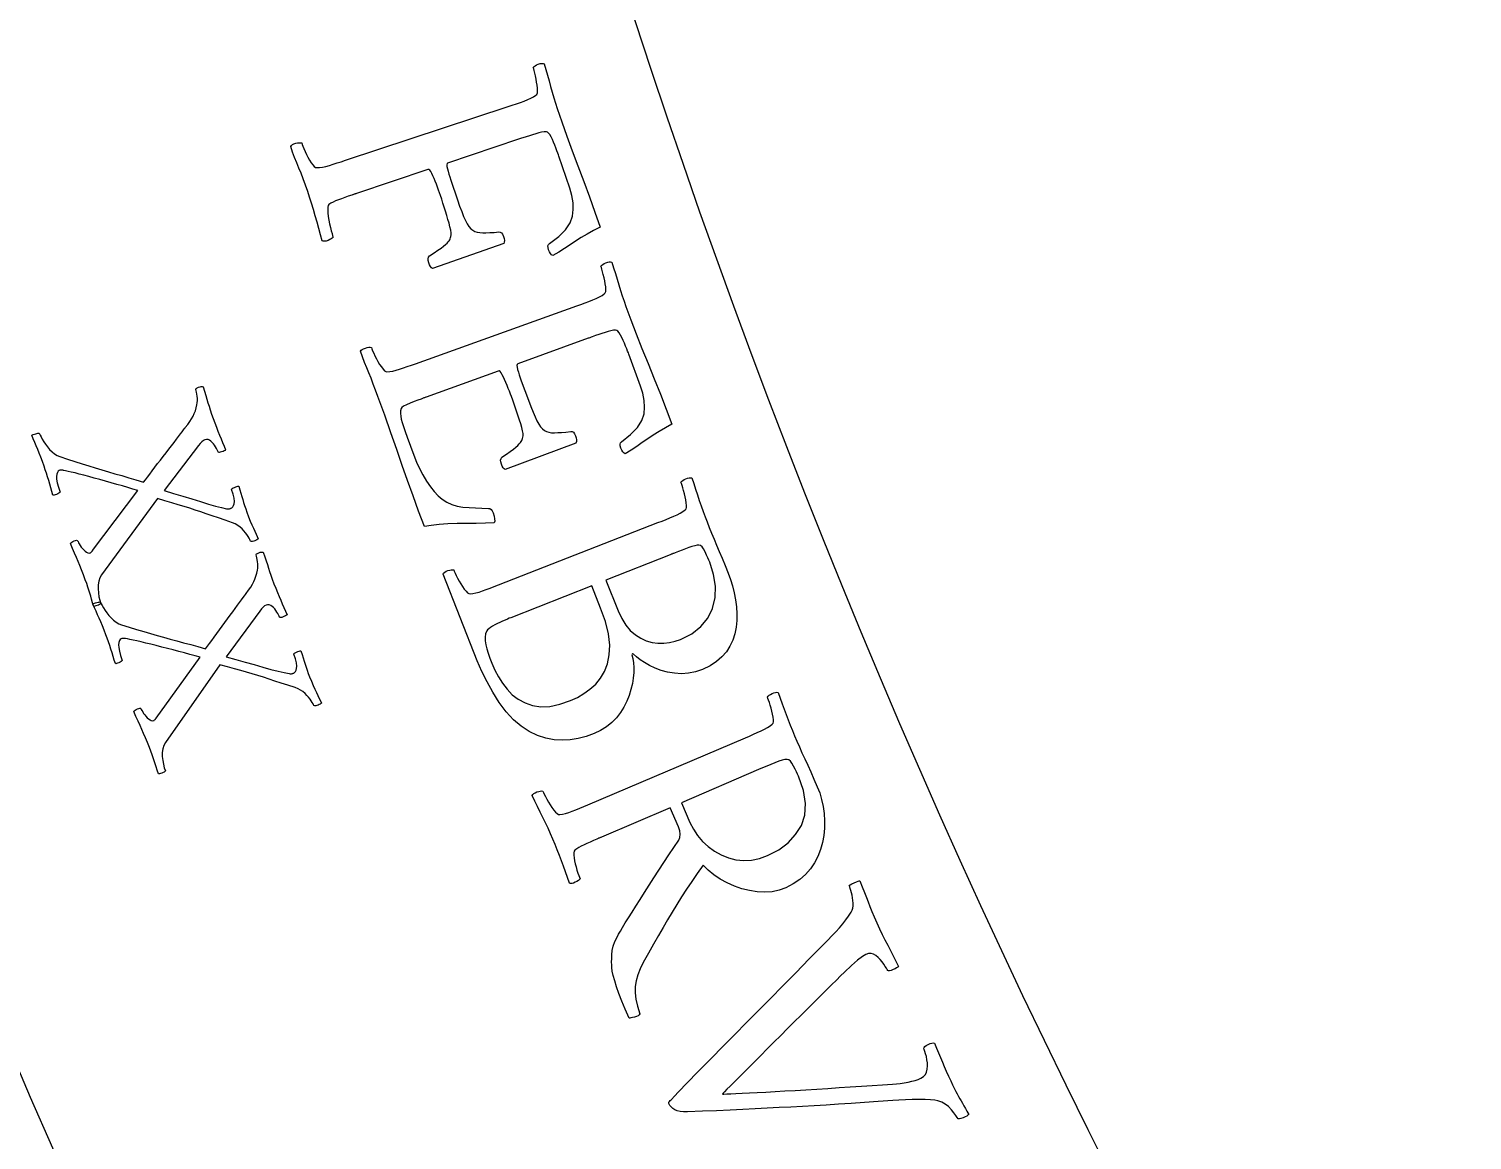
# Model space of a CAD drawing. Header units: millimetres. Extents: x -93 to 93, y -93 to 104.
# Drawn here: x -64.03 to -53.02, y -27.83 to -19.35 of the extents above; entities that cross this region are included whole.
import ezdxf

# ---------------------------------------------------------------- set-up
doc = ezdxf.new("R2010")
doc.units = ezdxf.units.MM
for name, color, linetype in [('CUT_OUTER', 1, 'Continuous'), ('ENGRAVE', 7, 'Continuous'), ('TEXT', 5, 'Continuous')]:
    doc.layers.add(name, color=color, linetype=linetype)

msp = doc.modelspace()

# ---------------------------------------------------------------- linework, layer by layer
at = {"layer": 'CUT_OUTER'}
msp.add_arc((-0.0002, -0.0002), 92.4998, 179.658282, 0.243527, dxfattribs=at)
at = {"layer": 'ENGRAVE'}
for radius in [90.65, 90.65, 88.2219, 83.7125, 83.7125, 80.1513, 73.5375, 73.5375, 69.6525, 62.4375, 62.4375]:
    msp.add_circle((0, 0), radius, dxfattribs=at)
at = {"layer": 'TEXT'}
for points in [[(-59.9958, -19.9596), (-59.961, -20.0622), (-59.9231, -20.1695), (-59.8822, -20.2814), (-59.8383, -20.3979), (-59.7935, -20.5161), (-59.7501, -20.6332), (-59.7081, -20.7491), (-59.6675, -20.8639), (-59.7183, -20.8904), (-59.7666, -20.9172), (-59.8123, -20.9444), (-59.8554, -20.9719), (-59.8976, -20.9995), (-59.9406, -21.027), (-59.9845, -21.0545), (-60.0293, -21.0818), (-60.0388, -21.0756), (-60.0473, -21.0661), (-60.0548, -21.0534), (-60.0614, -21.0376), (-60.066, -21.0204), (-60.0664, -21.0066), (-60.0628, -20.9964), (-60.055, -20.9896), (-59.9846, -20.9362), (-59.9318, -20.8838), (-59.8965, -20.8322), (-59.8786, -20.7815), (-59.8731, -20.7305), (-59.8747, -20.6778), (-59.8835, -20.6236), (-59.8994, -20.5678), (-59.9826, -20.3239), (-59.9862, -20.3133), (-59.9913, -20.2993), (-59.9978, -20.2816), (-60.0057, -20.2604), (-60.0144, -20.2378), (-60.0235, -20.2162), (-60.0329, -20.1955), (-60.0425, -20.1756), (-60.0521, -20.1586), (-60.0614, -20.1464), (-60.0704, -20.1388), (-60.0789, -20.1361), (-60.0962, -20.1375), (-60.1154, -20.1406), (-60.1365, -20.1453), (-60.1596, -20.1517), (-60.1838, -20.1591), (-60.2082, -20.1668), (-60.233, -20.1748), (-60.2581, -20.1831), (-60.268, -20.1864), (-60.2767, -20.1893), (-60.2843, -20.1919), (-60.2908, -20.1941), (-60.8315, -20.3752), (-60.8361, -20.3794), (-60.8379, -20.388), (-60.8371, -20.401), (-60.8335, -20.4185), (-60.8282, -20.4386), (-60.8221, -20.4597), (-60.8153, -20.4818), (-60.8077, -20.5049), (-60.7568, -20.6551), (-60.7399, -20.7037), (-60.7241, -20.7462), (-60.7096, -20.7828), (-60.6962, -20.8135), (-60.6831, -20.8389), (-60.6695, -20.8598), (-60.6554, -20.8762), (-60.6407, -20.8881), (-60.6247, -20.8966), (-60.6067, -20.9027), (-60.5865, -20.9064), (-60.5643, -20.9078), (-60.5391, -20.9075), (-60.5101, -20.9063), (-60.4773, -20.9042), (-60.4407, -20.9011), (-60.4303, -20.9017), (-60.4211, -20.9075), (-60.4129, -20.9186), (-60.4057, -20.935), (-60.401, -20.9516), (-60.399, -20.9662), (-60.3998, -20.979), (-60.4033, -20.9898), (-60.9478, -21.1791), (-60.9556, -21.1735), (-60.9628, -21.1644), (-60.9697, -21.1519), (-60.9761, -21.1359), (-60.9803, -21.1194), (-60.9809, -21.1053), (-60.9776, -21.0937), (-60.9707, -21.0844), (-60.9355, -21.0612), (-60.9057, -21.0409), (-60.8814, -21.0235), (-60.8625, -21.009), (-60.8477, -20.9967), (-60.8357, -20.9858), (-60.8266, -20.9762), (-60.8203, -20.9681), (-60.8157, -20.9605), (-60.812, -20.9525), (-60.8089, -20.9441), (-60.8067, -20.9354), (-60.8046, -20.9237), (-60.805, -20.9076), (-60.8081, -20.8871), (-60.8137, -20.862), (-60.8209, -20.8341), (-60.829, -20.8051), (-60.8379, -20.7749), (-60.8476, -20.7436), (-60.8575, -20.7121), (-60.8674, -20.6816), (-60.8771, -20.6521), (-60.8867, -20.6236), (-60.8935, -20.6038), (-60.9009, -20.5828), (-60.9089, -20.5605), (-60.9176, -20.537), (-60.9264, -20.5138), (-60.9351, -20.4924), (-60.9435, -20.4728), (-60.9518, -20.4549), (-60.9599, -20.4404), (-60.9678, -20.4307), (-60.9755, -20.4259), (-60.983, -20.4259), (-61.5267, -20.608), (-61.5311, -20.6095), (-61.5356, -20.611), (-61.54, -20.6125), (-61.5445, -20.614), (-61.5489, -20.6155), (-61.5534, -20.617), (-61.5579, -20.6185), (-61.5623, -20.62), (-61.5899, -20.6293), (-61.616, -20.6384), (-61.6409, -20.6472), (-61.6643, -20.6558), (-61.6859, -20.6644), (-61.7051, -20.6732), (-61.722, -20.6823), (-61.7366, -20.6916), (-61.7419, -20.6998), (-61.745, -20.7132), (-61.746, -20.7319), (-61.7447, -20.7559), (-61.7418, -20.7828), (-61.7376, -20.8102), (-61.7323, -20.8379), (-61.7257, -20.8661), (-61.7191, -20.8921), (-61.7135, -20.9133), (-61.7089, -20.9295), (-61.7054, -20.9409), (-61.7111, -20.9473), (-61.7193, -20.9536), (-61.7301, -20.9596), (-61.7434, -20.9655), (-61.7571, -20.9701), (-61.7692, -20.9722), (-61.7797, -20.9719), (-61.7885, -20.9691), (-61.801, -20.9228), (-61.8139, -20.8755), (-61.8274, -20.8274), (-61.8413, -20.7784), (-61.8555, -20.7297), (-61.8697, -20.6825), (-61.884, -20.6368), (-61.8985, -20.5925), (-61.9154, -20.5431), (-61.9323, -20.4968), (-61.9492, -20.4535), (-61.966, -20.4134), (-61.9825, -20.3742), (-61.9984, -20.3338), (-62.0136, -20.2921), (-62.0281, -20.2491), (-62.0227, -20.2417), (-62.0146, -20.2352), (-62.0036, -20.2296), (-61.9899, -20.225), (-61.9757, -20.2217), (-61.9634, -20.2201), (-61.9531, -20.2202), (-61.9447, -20.2219), (-61.9409, -20.2327), (-61.9353, -20.2471), (-61.9279, -20.265), (-61.9187, -20.2865), (-61.9082, -20.3093), (-61.897, -20.3313), (-61.885, -20.3524), (-61.8723, -20.3726), (-61.8598, -20.3898), (-61.8486, -20.4018), (-61.8387, -20.4086), (-61.8302, -20.4102), (-61.8093, -20.4092), (-61.7862, -20.4061), (-61.7609, -20.4007), (-61.7335, -20.3932), (-61.7045, -20.3844), (-61.6744, -20.3749), (-61.6432, -20.365), (-61.611, -20.3544), (-60.3705, -19.9446), (-60.3383, -19.9338), (-60.307, -19.9232), (-60.2768, -19.9127), (-60.2475, -19.9023), (-60.2203, -19.8919), (-60.1964, -19.881), (-60.1757, -19.8698), (-60.1581, -19.8583), (-60.1511, -19.8516), (-60.1467, -19.8404), (-60.1451, -19.8246), (-60.1462, -19.8043), (-60.1491, -19.7815), (-60.1527, -19.7583), (-60.157, -19.7348), (-60.162, -19.711), (-60.1671, -19.6888), (-60.1716, -19.6705), (-60.1754, -19.656), (-60.1786, -19.6454), (-60.1728, -19.6391), (-60.1644, -19.6331), (-60.1536, -19.6272), (-60.1402, -19.6215), (-60.1264, -19.6171), (-60.1143, -19.6151), (-60.1039, -19.6154), (-60.0952, -19.6181), (-60.0825, -19.6621), (-60.0702, -19.7058), (-60.0581, -19.7492), (-60.0463, -19.7923), (-60.0344, -19.835), (-60.022, -19.877), (-60.0091, -19.9186), (-59.9958, -19.9596)], [(-59.4718, -21.4706), (-59.4344, -21.5723), (-59.3938, -21.6786), (-59.3501, -21.7894), (-59.3033, -21.9047), (-59.2555, -22.0218), (-59.2092, -22.1377), (-59.1642, -22.2526), (-59.1207, -22.3663), (-59.1709, -22.3941), (-59.2185, -22.4221), (-59.2635, -22.4504), (-59.3058, -22.479), (-59.3473, -22.5077), (-59.3896, -22.5363), (-59.4328, -22.5648), (-59.4769, -22.5933), (-59.4865, -22.5873), (-59.4953, -22.578), (-59.5032, -22.5656), (-59.5101, -22.5499), (-59.5151, -22.5328), (-59.5159, -22.5191), (-59.5125, -22.5087), (-59.5049, -22.5017), (-59.4359, -22.4466), (-59.3844, -22.3929), (-59.3504, -22.3404), (-59.3339, -22.2893), (-59.3297, -22.2381), (-59.3326, -22.1855), (-59.3427, -22.1316), (-59.36, -22.0762), (-59.4494, -21.8344), (-59.4533, -21.824), (-59.4587, -21.81), (-59.4657, -21.7926), (-59.4741, -21.7716), (-59.4834, -21.7492), (-59.493, -21.7278), (-59.5029, -21.7073), (-59.513, -21.6878), (-59.5231, -21.671), (-59.5327, -21.659), (-59.5418, -21.6517), (-59.5504, -21.6491), (-59.5677, -21.651), (-59.5868, -21.6546), (-59.6078, -21.6598), (-59.6307, -21.6668), (-59.6546, -21.6748), (-59.6789, -21.6831), (-59.7035, -21.6917), (-59.7284, -21.7007), (-59.7381, -21.7042), (-59.7468, -21.7074), (-59.7543, -21.7101), (-59.7608, -21.7124), (-60.2967, -21.9072), (-60.3012, -21.9115), (-60.3028, -21.9201), (-60.3016, -21.9332), (-60.2976, -21.9505), (-60.2918, -21.9705), (-60.2852, -21.9915), (-60.2778, -22.0134), (-60.2697, -22.0363), (-60.215, -22.1852), (-60.1969, -22.2333), (-60.18, -22.2754), (-60.1645, -22.3116), (-60.1503, -22.3419), (-60.1366, -22.367), (-60.1225, -22.3876), (-60.108, -22.4036), (-60.093, -22.4151), (-60.0768, -22.4232), (-60.0586, -22.4288), (-60.0384, -22.432), (-60.0162, -22.4328), (-59.991, -22.4319), (-59.962, -22.43), (-59.9293, -22.4271), (-59.8927, -22.4231), (-59.8824, -22.4234), (-59.8729, -22.4289), (-59.8645, -22.4398), (-59.8569, -22.456), (-59.8518, -22.4725), (-59.8494, -22.4871), (-59.8499, -22.4999), (-59.8531, -22.5108), (-60.3927, -22.7138), (-60.4005, -22.7084), (-60.4081, -22.6995), (-60.4152, -22.6872), (-60.422, -22.6713), (-60.4267, -22.6549), (-60.4276, -22.6409), (-60.4246, -22.6291), (-60.4179, -22.6197), (-60.3833, -22.5956), (-60.3541, -22.5746), (-60.3302, -22.5566), (-60.3116, -22.5416), (-60.2972, -22.5289), (-60.2855, -22.5177), (-60.2766, -22.5079), (-60.2705, -22.4996), (-60.2662, -22.4919), (-60.2626, -22.4838), (-60.2598, -22.4754), (-60.2577, -22.4666), (-60.2559, -22.4549), (-60.2568, -22.4388), (-60.2604, -22.4183), (-60.2666, -22.3934), (-60.2746, -22.3657), (-60.2834, -22.3369), (-60.293, -22.307), (-60.3035, -22.2758), (-60.3142, -22.2447), (-60.3249, -22.2144), (-60.3353, -22.1852), (-60.3456, -22.1569), (-60.3529, -22.1373), (-60.3608, -22.1165), (-60.3694, -22.0944), (-60.3787, -22.0712), (-60.3881, -22.0482), (-60.3973, -22.027), (-60.4063, -22.0076), (-60.415, -21.9899), (-60.4234, -21.9756), (-60.4316, -21.9661), (-60.4394, -21.9615), (-60.4469, -21.9617), (-60.9946, -22.1607), (-60.9979, -22.1619), (-61.002, -22.1634), (-61.0068, -22.1651), (-61.0123, -22.1672), (-61.0343, -22.1753), (-61.0593, -22.1846), (-61.0871, -22.1953), (-61.1178, -22.2071), (-61.1461, -22.219), (-61.1671, -22.2297), (-61.1805, -22.2391), (-61.1865, -22.2472), (-61.1901, -22.2663), (-61.1911, -22.2863), (-61.1894, -22.3072), (-61.1851, -22.329), (-61.178, -22.3542), (-61.1682, -22.3854), (-61.1556, -22.4225), (-61.1401, -22.4655), (-61.0888, -22.6046), (-61.0684, -22.6558), (-61.0455, -22.7056), (-61.0202, -22.754), (-60.9923, -22.8011), (-60.9631, -22.8445), (-60.9336, -22.8818), (-60.9039, -22.9132), (-60.8738, -22.9385), (-60.8389, -22.962), (-60.8008, -22.98), (-60.7595, -22.9926), (-60.7151, -22.9997), (-60.6682, -23.0036), (-60.6199, -23.0065), (-60.5701, -23.0084), (-60.5188, -23.0092), (-60.5093, -23.0111), (-60.5006, -23.0174), (-60.4927, -23.0282), (-60.4856, -23.0436), (-60.4774, -23.0682), (-60.4732, -23.0892), (-60.4728, -23.1067), (-60.4763, -23.1206), (-60.5438, -23.1224), (-60.6134, -23.1238), (-60.6852, -23.125), (-60.7593, -23.1259), (-60.8312, -23.1279), (-60.8968, -23.1323), (-60.956, -23.139), (-61.0089, -23.1482), (-61.0527, -23.0314), (-61.0953, -22.9147), (-61.1369, -22.798), (-61.1774, -22.6812), (-61.2189, -22.5609), (-61.2637, -22.4334), (-61.3116, -22.2986), (-61.3627, -22.1566), (-61.3807, -22.1074), (-61.3983, -22.061), (-61.4155, -22.0175), (-61.4323, -21.9767), (-61.4488, -21.9368), (-61.4649, -21.896), (-61.4807, -21.8542), (-61.4962, -21.8115), (-61.491, -21.8038), (-61.483, -21.7971), (-61.4721, -21.7913), (-61.4585, -21.7864), (-61.4444, -21.7827), (-61.4322, -21.7808), (-61.4219, -21.7806), (-61.4135, -21.7821), (-61.4094, -21.7928), (-61.4034, -21.807), (-61.3955, -21.8248), (-61.3858, -21.846), (-61.3747, -21.8686), (-61.363, -21.8902), (-61.3505, -21.911), (-61.3372, -21.9309), (-61.3243, -21.9478), (-61.3128, -21.9595), (-61.3028, -21.966), (-61.2942, -21.9675), (-61.2733, -21.9659), (-61.2503, -21.9622), (-61.2252, -21.9562), (-61.198, -21.948), (-61.1692, -21.9384), (-61.1393, -21.9283), (-61.1084, -21.9175), (-61.0765, -21.9061), (-59.8467, -21.4651), (-59.8148, -21.4535), (-59.7838, -21.4421), (-59.7539, -21.4308), (-59.7249, -21.4197), (-59.698, -21.4085), (-59.6743, -21.3971), (-59.6539, -21.3854), (-59.6366, -21.3734), (-59.6297, -21.3665), (-59.6257, -21.3552), (-59.6245, -21.3394), (-59.6261, -21.3191), (-59.6296, -21.2964), (-59.6337, -21.2734), (-59.6386, -21.25), (-59.6443, -21.2262), (-59.6499, -21.2042), (-59.6548, -21.186), (-59.659, -21.1717), (-59.6624, -21.1611), (-59.6568, -21.1547), (-59.6486, -21.1484), (-59.6379, -21.1423), (-59.6247, -21.1363), (-59.611, -21.1315), (-59.599, -21.1292), (-59.5885, -21.1293), (-59.5798, -21.1317), (-59.566, -21.1754), (-59.5526, -21.2188), (-59.5394, -21.2619), (-59.5265, -21.3046), (-59.5135, -21.347), (-59.5001, -21.3887), (-59.4862, -21.4299), (-59.4718, -21.4706)], [(-62.6198, -22.324), (-62.6074, -22.3581), (-62.5951, -22.3906), (-62.583, -22.4216), (-62.5711, -22.4509), (-62.5593, -22.4793), (-62.5476, -22.5076), (-62.5362, -22.5356), (-62.525, -22.5634), (-62.5293, -22.5669), (-62.5358, -22.5706), (-62.5443, -22.5745), (-62.5551, -22.5787), (-62.5655, -22.5819), (-62.5734, -22.5831), (-62.5787, -22.5823), (-62.5814, -22.5794), (-62.5845, -22.5719), (-62.5888, -22.5629), (-62.5943, -22.5524), (-62.601, -22.5405), (-62.6088, -22.5282), (-62.6173, -22.5168), (-62.6267, -22.5062), (-62.6368, -22.4964), (-62.6477, -22.4888), (-62.6591, -22.4847), (-62.671, -22.484), (-62.6835, -22.4869), (-62.6947, -22.4925), (-62.7065, -22.5017), (-62.719, -22.5144), (-62.7322, -22.5306), (-62.9945, -22.8741), (-62.9221, -22.8958), (-62.8517, -22.917), (-62.7834, -22.9379), (-62.7171, -22.9582), (-62.6557, -22.9768), (-62.6018, -22.992), (-62.5556, -23.0038), (-62.517, -23.0124), (-62.5111, -23.0132), (-62.5055, -23.0134), (-62.5001, -23.013), (-62.4949, -23.012), (-62.4903, -23.0108), (-62.4868, -23.0098), (-62.4843, -23.0091), (-62.4828, -23.0086), (-62.4762, -23.0046), (-62.4702, -22.9974), (-62.4648, -22.9872), (-62.4599, -22.9739), (-62.4578, -22.9559), (-62.4604, -22.9318), (-62.4678, -22.9014), (-62.4799, -22.8648), (-62.4786, -22.8614), (-62.4745, -22.8576), (-62.4676, -22.8535), (-62.4579, -22.8491), (-62.4475, -22.8451), (-62.4384, -22.8423), (-62.4308, -22.8406), (-62.4245, -22.8402), (-62.4164, -22.8681), (-62.4087, -22.8944), (-62.4016, -22.9191), (-62.3948, -22.9422), (-62.3879, -22.965), (-62.3802, -22.9887), (-62.3717, -23.0134), (-62.3625, -23.039), (-62.3492, -23.0741), (-62.3365, -23.1062), (-62.3244, -23.1352), (-62.3128, -23.1611), (-62.302, -23.1844), (-62.2923, -23.2056), (-62.2836, -23.2248), (-62.276, -23.2419), (-62.28, -23.2454), (-62.2856, -23.249), (-62.2928, -23.2529), (-62.3016, -23.2569), (-62.3108, -23.2602), (-62.3194, -23.2616), (-62.3271, -23.2613), (-62.3342, -23.2592), (-62.3365, -23.2541), (-62.3404, -23.2464), (-62.3459, -23.2361), (-62.3531, -23.2234), (-62.362, -23.2092), (-62.3726, -23.1949), (-62.385, -23.1804), (-62.3991, -23.1657), (-62.4149, -23.1517), (-62.4325, -23.1393), (-62.4519, -23.1286), (-62.473, -23.1194), (-62.5285, -23.1005), (-62.5801, -23.0827), (-62.628, -23.0662), (-62.672, -23.0508), (-62.7142, -23.0362), (-62.7566, -23.022), (-62.799, -23.0083), (-62.8416, -22.995), (-62.8862, -22.9813), (-62.9347, -22.9667), (-62.9873, -22.9509), (-63.0439, -22.934), (-63.4704, -23.5176), (-63.4838, -23.5403), (-63.4928, -23.5655), (-63.4974, -23.5934), (-63.4978, -23.6239), (-63.4951, -23.6547), (-63.4907, -23.6834), (-63.4845, -23.7101), (-63.4765, -23.7347), (-63.4804, -23.739), (-63.4862, -23.7431), (-63.4941, -23.747), (-63.504, -23.7506), (-63.5139, -23.7537), (-63.5216, -23.7558), (-63.5272, -23.757), (-63.5306, -23.7572), (-63.539, -23.7289), (-63.5468, -23.7027), (-63.5539, -23.6784), (-63.5604, -23.6562), (-63.5673, -23.6339), (-63.5753, -23.6096), (-63.5844, -23.5832), (-63.5948, -23.5547), (-63.6094, -23.5157), (-63.6235, -23.4793), (-63.6369, -23.4457), (-63.6497, -23.4149), (-63.6628, -23.3841), (-63.6769, -23.3507), (-63.6921, -23.3148), (-63.7083, -23.2763), (-63.7047, -23.2711), (-63.6987, -23.2661), (-63.6904, -23.2614), (-63.6798, -23.257), (-63.6693, -23.2537), (-63.6614, -23.2525), (-63.6561, -23.2534), (-63.6534, -23.2563), (-63.6505, -23.263), (-63.6462, -23.2713), (-63.6405, -23.2811), (-63.6334, -23.2926), (-63.6253, -23.3045), (-63.6164, -23.3156), (-63.6067, -23.3262), (-63.5964, -23.336), (-63.5859, -23.3439), (-63.5759, -23.3486), (-63.5664, -23.3501), (-63.5573, -23.3485), (-63.5553, -23.3475), (-63.5529, -23.346), (-63.5504, -23.344), (-63.5476, -23.3415), (-63.5449, -23.3388), (-63.5427, -23.3361), (-63.5408, -23.3334), (-63.5394, -23.3307), (-63.1947, -22.8737), (-63.2319, -22.8623), (-63.271, -22.8506), (-63.312, -22.8387), (-63.355, -22.8264), (-63.3986, -22.814), (-63.4418, -22.8019), (-63.4844, -22.7899), (-63.5266, -22.7782), (-63.5672, -22.7671), (-63.6052, -22.7569), (-63.6406, -22.7478), (-63.6735, -22.7396), (-63.7026, -22.7327), (-63.7268, -22.727), (-63.7461, -22.7226), (-63.7605, -22.7195), (-63.7631, -22.7192), (-63.7663, -22.7188), (-63.77, -22.7183), (-63.7744, -22.7178), (-63.7791, -22.7175), (-63.7838, -22.7178), (-63.7886, -22.7187), (-63.7935, -22.7201), (-63.8014, -22.7253), (-63.8075, -22.7346), (-63.8117, -22.7479), (-63.814, -22.7653), (-63.8134, -22.7874), (-63.8088, -22.8147), (-63.8003, -22.8473), (-63.7877, -22.8852), (-63.7916, -22.8896), (-63.7974, -22.894), (-63.8051, -22.8983), (-63.8147, -22.9027), (-63.8244, -22.9064), (-63.832, -22.9086), (-63.8377, -22.9095), (-63.8414, -22.9089), (-63.8491, -22.8814), (-63.857, -22.8537), (-63.8651, -22.8258), (-63.8734, -22.7977), (-63.882, -22.7696), (-63.8908, -22.742), (-63.8999, -22.7147), (-63.9092, -22.6878), (-63.9222, -22.6516), (-63.9347, -22.6182), (-63.9465, -22.5877), (-63.9577, -22.5601), (-63.9688, -22.5336), (-63.9801, -22.5067), (-63.9917, -22.4794), (-64.0036, -22.4515), (-63.9986, -22.448), (-63.9919, -22.4449), (-63.9835, -22.4422), (-63.9734, -22.4398), (-63.9636, -22.438), (-63.956, -22.4368), (-63.9505, -22.4361), (-63.9471, -22.4361), (-63.9445, -22.442), (-63.9397, -22.4516), (-63.9326, -22.465), (-63.9231, -22.4822), (-63.9117, -22.5014), (-63.8985, -22.5208), (-63.8835, -22.5405), (-63.8668, -22.5603), (-63.8488, -22.5786), (-63.8298, -22.5937), (-63.8099, -22.6055), (-63.7891, -22.614), (-63.7302, -22.6333), (-63.6739, -22.6514), (-63.6201, -22.6685), (-63.5689, -22.6846), (-63.519, -22.6999), (-63.469, -22.7151), (-63.4189, -22.7301), (-63.3688, -22.7449), (-63.3175, -22.7599), (-63.2642, -22.7757), (-63.2088, -22.7921), (-63.1513, -22.8093), (-63.1367, -22.791), (-63.1207, -22.7704), (-63.1031, -22.7474), (-63.084, -22.7221), (-63.0638, -22.6954), (-63.0431, -22.6682), (-63.0219, -22.6406), (-63.0001, -22.6126), (-62.9785, -22.5847), (-62.9577, -22.5577), (-62.9377, -22.5316), (-62.9184, -22.5063), (-62.9004, -22.4825), (-62.8841, -22.461), (-62.8695, -22.4418), (-62.8566, -22.4249), (-62.846, -22.411), (-62.8384, -22.4011), (-62.8339, -22.3952), (-62.8324, -22.3932), (-62.8136, -22.3692), (-62.7975, -22.3465), (-62.7838, -22.3252), (-62.7728, -22.3052), (-62.7637, -22.2853), (-62.7557, -22.2643), (-62.749, -22.2423), (-62.7434, -22.2192), (-62.7407, -22.2036), (-62.7395, -22.1875), (-62.7396, -22.1709), (-62.7411, -22.1539), (-62.7434, -22.1377), (-62.7459, -22.1236), (-62.7487, -22.1117), (-62.7517, -22.1019), (-62.7514, -22.098), (-62.7478, -22.094), (-62.7409, -22.0899), (-62.7308, -22.0858), (-62.7197, -22.0825), (-62.7104, -22.0808), (-62.7026, -22.0808), (-62.6965, -22.0825), (-62.6857, -22.1165), (-62.6758, -22.1481), (-62.667, -22.1771), (-62.6592, -22.2036), (-62.6513, -22.2301), (-62.6421, -22.259), (-62.6316, -22.2903), (-62.6198, -22.324)], [(-58.6912, -23.504), (-58.6736, -23.5519), (-58.6584, -23.6015), (-58.6456, -23.6529), (-58.6352, -23.7061), (-58.628, -23.7598), (-58.6249, -23.8128), (-58.6259, -23.8649), (-58.631, -23.9162), (-58.641, -23.9661), (-58.6567, -24.0138), (-58.6782, -24.0593), (-58.7054, -24.1026), (-58.7393, -24.1428), (-58.7808, -24.1786), (-58.8301, -24.2101), (-58.8871, -24.2373), (-58.9407, -24.2557), (-58.9944, -24.2668), (-59.0481, -24.2706), (-59.1018, -24.2671), (-59.154, -24.258), (-59.2032, -24.245), (-59.2492, -24.2283), (-59.2921, -24.2077), (-59.3307, -24.1854), (-59.3641, -24.1637), (-59.3922, -24.1425), (-59.4149, -24.1219), (-59.4191, -24.1198), (-59.4225, -24.1199), (-59.425, -24.1222), (-59.4265, -24.1266), (-59.4188, -24.1549), (-59.4139, -24.1869), (-59.4116, -24.2225), (-59.4121, -24.2617), (-59.4157, -24.3034), (-59.4228, -24.3463), (-59.4334, -24.3905), (-59.4474, -24.4359), (-59.4653, -24.4811), (-59.4876, -24.5245), (-59.5142, -24.5661), (-59.545, -24.606), (-59.5805, -24.6428), (-59.6206, -24.6753), (-59.6656, -24.7034), (-59.7153, -24.7272), (-59.7761, -24.7493), (-59.8369, -24.7652), (-59.8977, -24.775), (-59.9585, -24.7786), (-60.0199, -24.7747), (-60.0823, -24.762), (-60.1458, -24.7406), (-60.2103, -24.7103), (-60.2717, -24.6711), (-60.3301, -24.6212), (-60.3853, -24.5606), (-60.4374, -24.4893), (-60.4859, -24.412), (-60.5303, -24.3334), (-60.5707, -24.2535), (-60.607, -24.1725), (-60.8669, -23.5103), (-60.8619, -23.5025), (-60.8541, -23.4956), (-60.8435, -23.4895), (-60.83, -23.4842), (-60.816, -23.4802), (-60.8039, -23.4779), (-60.7936, -23.4774), (-60.7851, -23.4787), (-60.7807, -23.4893), (-60.7743, -23.5033), (-60.766, -23.5208), (-60.7556, -23.5418), (-60.744, -23.564), (-60.7316, -23.5854), (-60.7185, -23.6058), (-60.7047, -23.6253), (-60.6914, -23.6418), (-60.6796, -23.6532), (-60.6694, -23.6595), (-60.6607, -23.6606), (-60.6399, -23.6585), (-60.617, -23.6542), (-60.592, -23.6475), (-60.5651, -23.6385), (-60.5365, -23.6282), (-60.507, -23.6171), (-60.4764, -23.6055), (-60.4448, -23.5933), (-59.2278, -23.1183), (-59.1961, -23.1058), (-59.1655, -23.0935), (-59.1359, -23.0815), (-59.1072, -23.0695), (-59.0806, -23.0576), (-59.0573, -23.0455), (-59.0372, -23.0333), (-59.0203, -23.0208), (-59.0136, -23.0137), (-59.0098, -23.0023), (-59.0091, -22.9865), (-59.0113, -22.9662), (-59.0153, -22.9436), (-59.0202, -22.9207), (-59.0257, -22.8975), (-59.032, -22.8739), (-59.0383, -22.8521), (-59.0437, -22.834), (-59.0482, -22.8197), (-59.052, -22.8093), (-59.0465, -22.8027), (-59.0385, -22.7963), (-59.028, -22.7898), (-59.0149, -22.7834), (-59.0014, -22.7783), (-58.9894, -22.7756), (-58.979, -22.7754), (-58.9701, -22.7777), (-58.9552, -22.8209), (-58.9405, -22.8639), (-58.9262, -22.9066), (-58.9121, -22.949), (-58.8979, -22.9909), (-58.8833, -23.0323), (-58.8683, -23.0731), (-58.8528, -23.1133), (-58.8361, -23.1553), (-58.8185, -23.1986), (-58.7998, -23.2431), (-58.7802, -23.2889), (-58.7596, -23.3372), (-58.7379, -23.3891), (-58.7151, -23.4447), (-58.6912, -23.504)], [(-59.6245, -23.5566), (-59.5316, -23.7904), (-59.5043, -23.8495), (-59.4733, -23.9001), (-59.4385, -23.9419), (-59.4, -23.9751), (-59.3589, -24.0007), (-59.3165, -24.0196), (-59.2728, -24.0319), (-59.2277, -24.0375), (-59.1826, -24.0375), (-59.1388, -24.0327), (-59.0962, -24.0233), (-59.0549, -24.0091), (-58.969, -23.9655), (-58.8997, -23.9115), (-58.8471, -23.8471), (-58.8112, -23.7723), (-58.7918, -23.6902), (-58.789, -23.604), (-58.8028, -23.5135), (-58.8332, -23.4188), (-58.8391, -23.4043), (-58.8468, -23.3866), (-58.8562, -23.3657), (-58.8672, -23.3415), (-58.8791, -23.3189), (-58.891, -23.3027), (-58.9029, -23.2928), (-58.9148, -23.2894), (-58.9296, -23.2908), (-58.9474, -23.2944), (-58.968, -23.3002), (-58.9916, -23.3082), (-59.017, -23.3175), (-59.043, -23.3272), (-59.0697, -23.3375), (-59.0971, -23.3482), (-59.1027, -23.3504), (-59.108, -23.3525), (-59.1129, -23.3544), (-59.1175, -23.3562), (-59.1218, -23.358), (-59.1262, -23.3597), (-59.1306, -23.3614), (-59.135, -23.3632)], [(-62.1562, -23.584), (-62.1431, -23.6178), (-62.1302, -23.6501), (-62.1175, -23.6808), (-62.1049, -23.7099), (-62.0925, -23.7381), (-62.0804, -23.7661), (-62.0684, -23.7939), (-62.0566, -23.8215), (-62.0608, -23.825), (-62.0672, -23.8289), (-62.0757, -23.8329), (-62.0863, -23.8373), (-62.0968, -23.8407), (-62.1046, -23.8421), (-62.1099, -23.8414), (-62.1127, -23.8386), (-62.1159, -23.8311), (-62.1204, -23.8222), (-62.1261, -23.8119), (-62.1331, -23.8), (-62.1411, -23.7879), (-62.1498, -23.7767), (-62.1594, -23.7663), (-62.1698, -23.7567), (-62.1808, -23.7493), (-62.1922, -23.7454), (-62.2042, -23.745), (-62.2166, -23.7481), (-62.2277, -23.754), (-62.2393, -23.7634), (-62.2516, -23.7764), (-62.2644, -23.7929), (-62.5198, -24.1416), (-62.4469, -24.1618), (-62.3761, -24.1816), (-62.3073, -24.201), (-62.2407, -24.2201), (-62.1789, -24.2374), (-62.1248, -24.2515), (-62.0783, -24.2624), (-62.0395, -24.2702), (-62.0336, -24.2709), (-62.028, -24.271), (-62.0226, -24.2705), (-62.0174, -24.2693), (-62.0129, -24.268), (-62.0094, -24.267), (-62.0069, -24.2662), (-62.0054, -24.2657), (-61.9989, -24.2615), (-61.993, -24.2543), (-61.9878, -24.2439), (-61.9833, -24.2305), (-61.9815, -24.2125), (-61.9846, -24.1884), (-61.9926, -24.1582), (-62.0054, -24.1219), (-62.0042, -24.1185), (-62.0002, -24.1146), (-61.9933, -24.1104), (-61.9837, -24.1057), (-61.9734, -24.1015), (-61.9644, -24.0985), (-61.9568, -24.0967), (-61.9505, -24.0961), (-61.9419, -24.1239), (-61.9337, -24.1501), (-61.926, -24.1746), (-61.9188, -24.1976), (-61.9114, -24.2202), (-61.9032, -24.2437), (-61.8943, -24.2682), (-61.8845, -24.2936), (-61.8705, -24.3285), (-61.8572, -24.3603), (-61.8445, -24.3891), (-61.8324, -24.4147), (-61.8211, -24.4378), (-61.811, -24.4589), (-61.8019, -24.4778), (-61.794, -24.4947), (-61.7979, -24.4983), (-61.8034, -24.5021), (-61.8105, -24.5061), (-61.8192, -24.5103), (-61.8284, -24.5137), (-61.8369, -24.5154), (-61.8447, -24.5152), (-61.8518, -24.5132), (-61.8542, -24.5081), (-61.8582, -24.5005), (-61.864, -24.4904), (-61.8714, -24.4778), (-61.8806, -24.4638), (-61.8915, -24.4497), (-61.9042, -24.4355), (-61.9186, -24.421), (-61.9347, -24.4074), (-61.9525, -24.3954), (-61.9721, -24.385), (-61.9934, -24.3763), (-62.0492, -24.3585), (-62.1012, -24.3418), (-62.1494, -24.3262), (-62.1937, -24.3117), (-62.2363, -24.298), (-62.2789, -24.2847), (-62.3216, -24.2718), (-62.3644, -24.2593), (-62.4092, -24.2466), (-62.4581, -24.2329), (-62.511, -24.2182), (-62.5679, -24.2025), (-62.9826, -24.7945), (-62.9954, -24.8175), (-63.0039, -24.8429), (-63.008, -24.8709), (-63.0078, -24.9014), (-63.0045, -24.9321), (-62.9995, -24.9607), (-62.9927, -24.9873), (-62.9843, -25.0117), (-62.988, -25.0161), (-62.9938, -25.0203), (-63.0016, -25.0243), (-63.0115, -25.0282), (-63.0213, -25.0314), (-63.0289, -25.0337), (-63.0345, -25.035), (-63.0379, -25.0353), (-63.0468, -25.0072), (-63.0551, -24.9811), (-63.0628, -24.957), (-63.0698, -24.9349), (-63.077, -24.9128), (-63.0855, -24.8886), (-63.0952, -24.8624), (-63.1062, -24.8341), (-63.1216, -24.7954), (-63.1364, -24.7594), (-63.1505, -24.7261), (-63.1639, -24.6954), (-63.1776, -24.6649), (-63.1924, -24.6319), (-63.2083, -24.5963), (-63.2253, -24.5581), (-63.2217, -24.5528), (-63.2159, -24.5477), (-63.2077, -24.5429), (-63.1972, -24.5382), (-63.1868, -24.5347), (-63.1789, -24.5334), (-63.1736, -24.5341), (-63.1708, -24.537), (-63.1678, -24.5436), (-63.1633, -24.5518), (-63.1574, -24.5616), (-63.1501, -24.5728), (-63.1417, -24.5846), (-63.1326, -24.5956), (-63.1227, -24.6059), (-63.1122, -24.6155), (-63.1015, -24.6232), (-63.0914, -24.6277), (-63.0819, -24.629), (-63.0729, -24.6272), (-63.0708, -24.6262), (-63.0685, -24.6247), (-63.066, -24.6226), (-63.0633, -24.6201), (-63.0607, -24.6173), (-63.0585, -24.6145), (-63.0567, -24.6118), (-63.0553, -24.6091), (-62.7198, -24.1452), (-62.7573, -24.1346), (-62.7967, -24.1237), (-62.8379, -24.1125), (-62.8811, -24.1011), (-62.925, -24.0896), (-62.9684, -24.0784), (-63.0112, -24.0673), (-63.0536, -24.0564), (-63.0944, -24.0461), (-63.1326, -24.0367), (-63.1683, -24.0283), (-63.2013, -24.0208), (-63.2305, -24.0144), (-63.2548, -24.0092), (-63.2742, -24.0053), (-63.2887, -24.0025), (-63.2913, -24.0022), (-63.2945, -24.0019), (-63.2983, -24.0015), (-63.3026, -24.001), (-63.3073, -24.0008), (-63.312, -24.0012), (-63.3168, -24.0022), (-63.3217, -24.0038), (-63.3295, -24.0091), (-63.3354, -24.0185), (-63.3393, -24.0319), (-63.3412, -24.0493), (-63.3402, -24.0714), (-63.3351, -24.0986), (-63.3259, -24.1311), (-63.3126, -24.1687), (-63.3163, -24.1731), (-63.322, -24.1776), (-63.3297, -24.1822), (-63.3392, -24.1867), (-63.3488, -24.1906), (-63.3564, -24.193), (-63.362, -24.194), (-63.3657, -24.1935), (-63.374, -24.1661), (-63.3825, -24.1386), (-63.3911, -24.1108), (-63.4, -24.0829), (-63.4091, -24.055), (-63.4185, -24.0276), (-63.4281, -24.0005), (-63.438, -23.9737), (-63.4518, -23.9378), (-63.4649, -23.9047), (-63.4773, -23.8745), (-63.4891, -23.8471), (-63.5007, -23.8208), (-63.5126, -23.7942), (-63.5247, -23.767), (-63.5372, -23.7395), (-63.5322, -23.7358), (-63.5256, -23.7326), (-63.5172, -23.7297), (-63.5072, -23.7272), (-63.4975, -23.7251), (-63.4898, -23.7237), (-63.4843, -23.723), (-63.4809, -23.7229), (-63.4783, -23.7287), (-63.4733, -23.7383), (-63.4659, -23.7515), (-63.4561, -23.7685), (-63.4442, -23.7875), (-63.4306, -23.8066), (-63.4153, -23.8259), (-63.3982, -23.8454), (-63.3798, -23.8634), (-63.3605, -23.878), (-63.3404, -23.8894), (-63.3194, -23.8976), (-63.2601, -23.9156), (-63.2034, -23.9326), (-63.1494, -23.9487), (-63.0979, -23.9636), (-63.0476, -23.978), (-62.9973, -23.9922), (-62.947, -24.0062), (-62.8965, -24.0199), (-62.845, -24.0339), (-62.7913, -24.0486), (-62.7356, -24.0639), (-62.6778, -24.08), (-62.6636, -24.0614), (-62.648, -24.0404), (-62.6308, -24.0171), (-62.6122, -23.9914), (-62.5926, -23.9643), (-62.5725, -23.9367), (-62.5518, -23.9087), (-62.5307, -23.8802), (-62.5096, -23.8519), (-62.4893, -23.8245), (-62.4698, -23.7979), (-62.4511, -23.7723), (-62.4336, -23.7482), (-62.4177, -23.7264), (-62.4035, -23.7068), (-62.3909, -23.6896), (-62.3806, -23.6756), (-62.3732, -23.6655), (-62.3688, -23.6595), (-62.3673, -23.6575), (-62.3491, -23.6331), (-62.3334, -23.6101), (-62.3202, -23.5885), (-62.3096, -23.5682), (-62.3008, -23.5482), (-62.2933, -23.5271), (-62.287, -23.5049), (-62.282, -23.4818), (-62.2796, -23.4661), (-62.2786, -23.4499), (-62.279, -23.4334), (-62.2809, -23.4164), (-62.2835, -23.4002), (-62.2864, -23.3862), (-62.2894, -23.3744), (-62.2925, -23.3646), (-62.2923, -23.3607), (-62.2888, -23.3566), (-62.282, -23.3524), (-62.272, -23.3481), (-62.261, -23.3445), (-62.2517, -23.3427), (-62.2439, -23.3425), (-62.2378, -23.3441), (-62.2263, -23.3779), (-62.2158, -23.4092), (-62.2064, -23.4381), (-62.1981, -23.4644), (-62.1896, -23.4907), (-62.1798, -23.5194), (-62.1687, -23.5505), (-62.1562, -23.584)], [(-59.7323, -23.5992), (-60.35, -23.8432), (-60.3616, -23.8479), (-60.3758, -23.8538), (-60.3926, -23.861), (-60.4121, -23.8694), (-60.4326, -23.8787), (-60.4523, -23.8883), (-60.4712, -23.8982), (-60.4894, -23.9084), (-60.5054, -23.9184), (-60.5181, -23.9274), (-60.5273, -23.9355), (-60.5331, -23.9427), (-60.5419, -23.9666), (-60.5462, -23.9924), (-60.546, -24.02), (-60.5413, -24.0494), (-60.5332, -24.0809), (-60.5229, -24.1148), (-60.5104, -24.1509), (-60.4957, -24.1893), (-60.4721, -24.2424), (-60.4447, -24.2934), (-60.4134, -24.3422), (-60.3784, -24.3888), (-60.3386, -24.4306), (-60.2929, -24.4652), (-60.2416, -24.4925), (-60.1845, -24.5125), (-60.1213, -24.5225), (-60.0518, -24.5195), (-59.9758, -24.5038), (-59.8935, -24.4752), (-59.8413, -24.451), (-59.7921, -24.422), (-59.7459, -24.3883), (-59.7026, -24.35), (-59.6648, -24.3056), (-59.6349, -24.2537), (-59.6128, -24.1944), (-59.5986, -24.1275), (-59.595, -24.0523), (-59.6048, -23.9676), (-59.628, -23.8735), (-59.6646, -23.7698)], [(-58.0124, -25.1328), (-57.9941, -25.1804), (-57.9794, -25.2304), (-57.9683, -25.2828), (-57.9608, -25.3376), (-57.9573, -25.3935), (-57.9582, -25.449), (-57.9634, -25.5042), (-57.9731, -25.5591), (-57.9877, -25.6126), (-58.0077, -25.6638), (-58.0333, -25.7126), (-58.0645, -25.7592), (-58.1016, -25.8022), (-58.1453, -25.8405), (-58.1955, -25.8743), (-58.2524, -25.9034), (-58.3036, -25.922), (-58.3573, -25.9335), (-58.4132, -25.9377), (-58.4716, -25.9347), (-58.5305, -25.9254), (-58.5883, -25.9109), (-58.645, -25.8912), (-58.7005, -25.8662), (-58.7532, -25.837), (-58.8012, -25.8047), (-58.8445, -25.7692), (-58.8832, -25.7306), (-58.9276, -25.7938), (-58.9697, -25.8553), (-59.0096, -25.915), (-59.0472, -25.9729), (-59.0835, -26.0303), (-59.1192, -26.0883), (-59.1544, -26.1471), (-59.189, -26.2066), (-59.2242, -26.2681), (-59.261, -26.333), (-59.2995, -26.4013), (-59.3397, -26.473), (-59.3635, -26.5206), (-59.3817, -26.5672), (-59.3943, -26.6129), (-59.4012, -26.6576), (-59.4022, -26.7038), (-59.3967, -26.7538), (-59.3847, -26.8075), (-59.3662, -26.8651), (-59.371, -26.873), (-59.3793, -26.8797), (-59.3911, -26.8855), (-59.4064, -26.8903), (-59.4217, -26.8939), (-59.4336, -26.8965), (-59.4422, -26.898), (-59.4474, -26.8984), (-59.4773, -26.8305), (-59.5032, -26.768), (-59.5252, -26.7108), (-59.5431, -26.659), (-59.5574, -26.6129), (-59.5683, -26.5728), (-59.5759, -26.5389), (-59.58, -26.511), (-59.5805, -26.4922), (-59.5807, -26.4698), (-59.5806, -26.4439), (-59.5801, -26.4143), (-59.577, -26.382), (-59.5688, -26.348), (-59.5556, -26.3122), (-59.5374, -26.2746), (-59.5279, -26.2579), (-59.5145, -26.2352), (-59.4974, -26.2066), (-59.4765, -26.172), (-59.4523, -26.1326), (-59.4255, -26.0894), (-59.396, -26.0426), (-59.3639, -25.9921), (-59.3298, -25.9388), (-59.2945, -25.8838), (-59.258, -25.8271), (-59.2204, -25.7687), (-59.1822, -25.7099), (-59.1442, -25.6521), (-59.1064, -25.5953), (-59.0688, -25.5395), (-59.0597, -25.519), (-59.0571, -25.4954), (-59.061, -25.4686), (-59.0713, -25.4387), (-59.134, -25.2927), (-59.6583, -25.5169), (-59.6626, -25.5187), (-59.6669, -25.5206), (-59.6712, -25.5224), (-59.6755, -25.5243), (-59.6799, -25.5261), (-59.6842, -25.528), (-59.6885, -25.5298), (-59.6928, -25.5317), (-59.7195, -25.5432), (-59.7449, -25.5544), (-59.7689, -25.5652), (-59.7916, -25.5756), (-59.8124, -25.5859), (-59.8309, -25.5963), (-59.847, -25.6067), (-59.8607, -25.6172), (-59.8656, -25.6253), (-59.8682, -25.6376), (-59.8686, -25.6541), (-59.8667, -25.6747), (-59.8632, -25.6977), (-59.8584, -25.721), (-59.8524, -25.7446), (-59.8452, -25.7685), (-59.8379, -25.7907), (-59.8316, -25.8091), (-59.8263, -25.8236), (-59.822, -25.8342), (-59.8271, -25.841), (-59.8348, -25.8479), (-59.8451, -25.8548), (-59.8579, -25.8617), (-59.8712, -25.8674), (-59.8831, -25.8705), (-59.8935, -25.871), (-59.9025, -25.869), (-59.9183, -25.8247), (-59.9339, -25.7814), (-59.9492, -25.739), (-59.9643, -25.6976), (-59.9796, -25.6566), (-59.9957, -25.6152), (-60.0125, -25.5736), (-60.0301, -25.5315), (-60.0478, -25.4907), (-60.0661, -25.4498), (-60.0851, -25.4087), (-60.1047, -25.3675), (-60.1249, -25.326), (-60.1453, -25.2842), (-60.1661, -25.2421), (-60.1871, -25.1998), (-60.1823, -25.1919), (-60.1747, -25.1847), (-60.1643, -25.1783), (-60.1509, -25.1726), (-60.1371, -25.1682), (-60.125, -25.1656), (-60.1147, -25.1648), (-60.1062, -25.1659), (-60.1015, -25.1763), (-60.0947, -25.1902), (-60.0859, -25.2075), (-60.075, -25.2281), (-60.0627, -25.25), (-60.0497, -25.271), (-60.0361, -25.2911), (-60.0218, -25.3102), (-60.008, -25.3263), (-59.9959, -25.3374), (-59.9855, -25.3434), (-59.9768, -25.3443), (-59.956, -25.3416), (-59.9333, -25.3366), (-59.9085, -25.3292), (-59.8818, -25.3195), (-59.8536, -25.3084), (-59.8243, -25.2965), (-59.7941, -25.2841), (-59.7629, -25.271), (-58.5607, -24.7593), (-58.5295, -24.746), (-58.4992, -24.7329), (-58.4699, -24.7199), (-58.4416, -24.7072), (-58.4153, -24.6946), (-58.3924, -24.6818), (-58.3726, -24.669), (-58.356, -24.6561), (-58.3495, -24.6489), (-58.3461, -24.6373), (-58.3458, -24.6215), (-58.3486, -24.6013), (-58.3532, -24.5789), (-58.3586, -24.5564), (-58.3646, -24.5338), (-58.3713, -24.511), (-58.3779, -24.49), (-58.3836, -24.4725), (-58.3884, -24.4586), (-58.3924, -24.4484), (-58.3872, -24.4417), (-58.3794, -24.435), (-58.369, -24.4283), (-58.3561, -24.4215), (-58.3427, -24.416), (-58.3308, -24.413), (-58.3204, -24.4125), (-58.3115, -24.4145), (-58.2954, -24.4572), (-58.2797, -24.4995), (-58.2643, -24.5413), (-58.2493, -24.5827), (-58.2342, -24.6236), (-58.2187, -24.6642), (-58.2026, -24.7043), (-58.1861, -24.7439), (-58.1682, -24.7855), (-58.1492, -24.8285), (-58.1291, -24.873), (-58.108, -24.9188), (-58.0858, -24.9671), (-58.0624, -25.0188), (-58.038, -25.0741), (-58.0124, -25.1328)], [(-58.3918, -25.6576), (-58.3069, -25.613), (-58.2355, -25.5598), (-58.1776, -25.4982), (-58.1333, -25.4281), (-58.1066, -25.3488), (-58.1016, -25.2597), (-58.1183, -25.1606), (-58.1567, -25.0515), (-58.163, -25.0372), (-58.1712, -25.0198), (-58.1812, -24.9991), (-58.1929, -24.9752), (-58.2054, -24.953), (-58.2178, -24.9371), (-58.2299, -24.9276), (-58.2419, -24.9245), (-58.2593, -24.9259), (-58.2806, -24.9306), (-58.3059, -24.9384), (-58.3352, -24.9493), (-58.3665, -24.962), (-58.398, -24.9749), (-58.4295, -24.9881), (-58.4611, -25.0015), (-59.0476, -25.2557), (-58.9837, -25.4044), (-58.9575, -25.4567), (-58.9254, -25.505), (-58.8875, -25.5493), (-58.8439, -25.5896), (-58.7958, -25.6245), (-58.7446, -25.6527), (-58.6903, -25.6742), (-58.633, -25.689), (-58.5737, -25.6956), (-58.5138, -25.6926), (-58.4532, -25.6799), (-58.3918, -25.6576)], [(-57.5582, -26.1714), (-57.5378, -26.2155), (-57.5171, -26.2587), (-57.4962, -26.301), (-57.475, -26.3422), (-57.4539, -26.3829), (-57.4331, -26.4233), (-57.4126, -26.4633), (-57.3924, -26.5032), (-57.3983, -26.5087), (-57.4073, -26.5147), (-57.4194, -26.521), (-57.4345, -26.5277), (-57.4495, -26.5332), (-57.4612, -26.5362), (-57.4696, -26.5366), (-57.4746, -26.5344), (-57.4784, -26.5272), (-57.4849, -26.5167), (-57.4939, -26.503), (-57.5054, -26.4861), (-57.5189, -26.4681), (-57.5335, -26.4513), (-57.5493, -26.4357), (-57.5663, -26.4212), (-57.5842, -26.4102), (-57.6026, -26.4049), (-57.6217, -26.4054), (-57.6413, -26.4117), (-57.6687, -26.4281), (-57.7054, -26.4563), (-57.7512, -26.4963), (-57.8062, -26.5483), (-57.8345, -26.576), (-57.8671, -26.6081), (-57.9039, -26.6444), (-57.945, -26.6851), (-57.9893, -26.7291), (-58.0359, -26.7752), (-58.0847, -26.8234), (-58.1357, -26.8738), (-58.1878, -26.9253), (-58.2398, -26.9771), (-58.2917, -27.0291), (-58.3434, -27.0814), (-58.3941, -27.1326), (-58.4427, -27.1817), (-58.4894, -27.2286), (-58.534, -27.2733), (-58.5756, -27.315), (-58.6133, -27.3526), (-58.6469, -27.3863), (-58.6766, -27.416), (-58.7011, -27.4405), (-58.7193, -27.4589), (-58.731, -27.471), (-58.7364, -27.4768), (-58.7246, -27.4767), (-58.7034, -27.4761), (-58.6727, -27.475), (-58.6325, -27.4733), (-58.5846, -27.471), (-58.5306, -27.4683), (-58.4706, -27.4651), (-58.4045, -27.4614), (-58.3336, -27.4573), (-58.2591, -27.453), (-58.1811, -27.4484), (-58.0994, -27.4435), (-58.0157, -27.4385), (-57.9314, -27.4333), (-57.8465, -27.428), (-57.761, -27.4225), (-57.6765, -27.4169), (-57.5945, -27.4114), (-57.5151, -27.406), (-57.4383, -27.4007), (-57.4094, -27.3984), (-57.3802, -27.3951), (-57.3506, -27.3908), (-57.3206, -27.3854), (-57.2919, -27.3792), (-57.2661, -27.3722), (-57.2433, -27.3645), (-57.2235, -27.3561), (-57.2034, -27.3436), (-57.1884, -27.3278), (-57.1784, -27.3087), (-57.1735, -27.2863), (-57.1722, -27.2622), (-57.1729, -27.2384), (-57.1758, -27.2147), (-57.1807, -27.1911), (-57.1864, -27.1695), (-57.1916, -27.1517), (-57.1963, -27.1377), (-57.2005, -27.1275), (-57.1983, -27.1205), (-57.192, -27.1133), (-57.1818, -27.1059), (-57.1675, -27.0983), (-57.1522, -27.0919), (-57.139, -27.0881), (-57.1277, -27.087), (-57.1184, -27.0886), (-57.1024, -27.1261), (-57.0871, -27.1627), (-57.0724, -27.1983), (-57.0583, -27.233), (-57.0441, -27.2676), (-57.0288, -27.3029), (-57.0125, -27.3391), (-56.9951, -27.376), (-56.9805, -27.406), (-56.9674, -27.4327), (-56.9556, -27.4561), (-56.9452, -27.476), (-56.9354, -27.4942), (-56.9256, -27.5121), (-56.9157, -27.5297), (-56.9056, -27.5471), (-56.895, -27.5654), (-56.8834, -27.5857), (-56.8708, -27.6081), (-56.8572, -27.6326), (-56.8632, -27.6382), (-56.8724, -27.6442), (-56.885, -27.6506), (-56.9009, -27.6572), (-56.9165, -27.6629), (-56.928, -27.6661), (-56.9354, -27.6669), (-56.9388, -27.6654), (-56.945, -27.6549), (-56.9555, -27.6398), (-56.9704, -27.6203), (-56.9897, -27.5963), (-57.0122, -27.5724), (-57.0367, -27.553), (-57.0634, -27.5383), (-57.0922, -27.5282), (-57.1164, -27.5234), (-57.1487, -27.5201), (-57.1892, -27.5183), (-57.2379, -27.5182), (-57.2899, -27.5191), (-57.3404, -27.5209), (-57.3895, -27.5234), (-57.4371, -27.5266), (-57.5475, -27.5342), (-57.6532, -27.5414), (-57.7544, -27.5481), (-57.8509, -27.5545), (-57.9443, -27.5605), (-58.0362, -27.566), (-58.1265, -27.5712), (-58.2153, -27.5759), (-58.3041, -27.5805), (-58.3946, -27.5852), (-58.4868, -27.5898), (-58.5807, -27.5945), (-58.6781, -27.5992), (-58.7808, -27.6036), (-58.8887, -27.6077), (-59.002, -27.6115), (-59.0323, -27.6114), (-59.0586, -27.6088), (-59.0809, -27.6036), (-59.0992, -27.5959), (-59.1142, -27.5863), (-59.1269, -27.5753), (-59.1372, -27.563), (-59.1451, -27.5493), (-59.1459, -27.5447), (-59.1441, -27.5393), (-59.14, -27.5332), (-59.1333, -27.5264), (-59.126, -27.5196), (-59.12, -27.5133), (-59.1152, -27.5075), (-59.1116, -27.5024), (-59.0117, -27.3995), (-58.9149, -27.3003), (-58.8214, -27.2047), (-58.7311, -27.1127), (-58.642, -27.0223), (-58.5521, -26.9312), (-58.4614, -26.8395), (-58.3699, -26.7472), (-58.2756, -26.652), (-58.1767, -26.5518), (-58.0732, -26.4465), (-57.9651, -26.3361), (-57.9318, -26.3024), (-57.9005, -26.2699), (-57.8713, -26.2386), (-57.8441, -26.2084), (-57.8189, -26.1788), (-57.7954, -26.1488), (-57.7738, -26.1187), (-57.754, -26.0884), (-57.7469, -26.0751), (-57.7422, -26.0595), (-57.7397, -26.0415), (-57.7396, -26.0213), (-57.7412, -26.0002), (-57.7437, -25.9798), (-57.7472, -25.96), (-57.7517, -25.9409), (-57.7566, -25.9234), (-57.7611, -25.9086), (-57.7653, -25.8963), (-57.7692, -25.8866), (-57.7674, -25.8843), (-57.7605, -25.8802), (-57.7487, -25.8742), (-57.7319, -25.8665), (-57.7147, -25.859), (-57.7019, -25.8539), (-57.6934, -25.8511), (-57.6892, -25.8507), (-57.6703, -25.8969), (-57.6533, -25.9391), (-57.6383, -25.9774), (-57.6253, -26.0118), (-57.6121, -26.046), (-57.5965, -26.0841), (-57.5785, -26.1258), (-57.5582, -26.1714)]]:
    msp.add_lwpolyline(points, close=True, dxfattribs=at)

doc.saveas('drawing.dxf')
